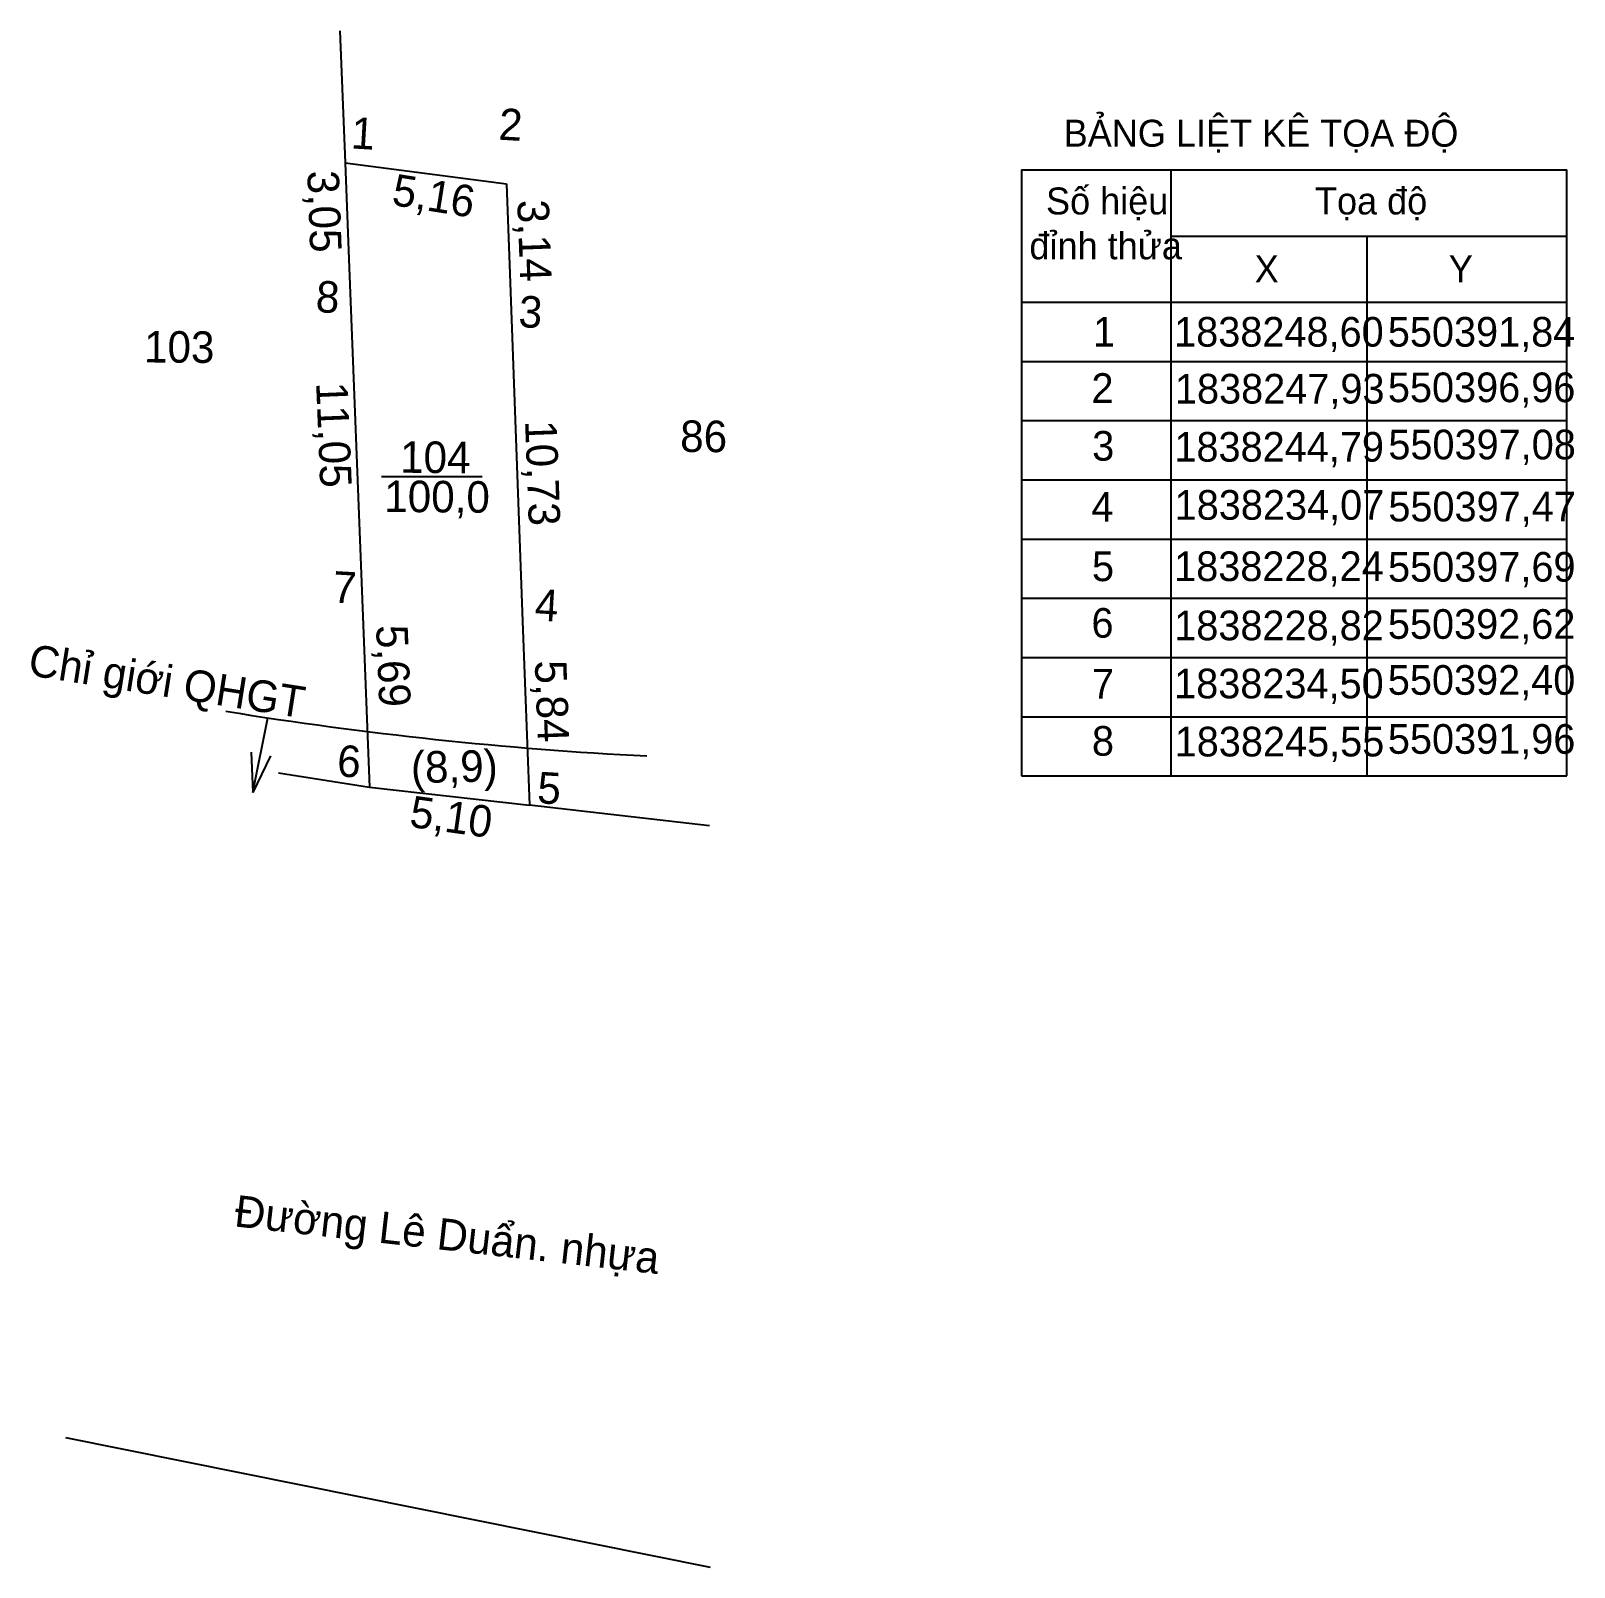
# Model space of a CAD drawing. Extents: x 550381.9 to 550430.8, y 1838204.1 to 1838252.8.
import ezdxf

# ---------------------------------------------------------------- set-up
doc = ezdxf.new("R2010")
doc.units = 0
doc.layers.add('Level 5', color=7, linetype='Continuous')

msp = doc.modelspace()

# ---------------------------------------------------------------- linework, layer by layer
at = {"layer": 'Level 5'}
for p, q in [((550413.285, 1838248.374), (550413.285, 1838229.169)), ((550413.285, 1838248.374), (550430.566, 1838248.374)), ((550418.019, 1838248.374), (550418.019, 1838229.169)), ((550430.566, 1838229.169), (550430.566, 1838248.374)), ((550418.019, 1838246.279), (550430.566, 1838246.279)), ((550424.231, 1838246.279), (550424.231, 1838229.169)), ((550413.285, 1838244.183), (550430.566, 1838244.183)), ((550413.285, 1838242.306), (550430.566, 1838242.306)), ((550413.285, 1838240.429), (550430.566, 1838240.429)), ((550392.996, 1838238.661), (550396.194, 1838238.661)), ((550413.285, 1838238.553), (550430.566, 1838238.553)), ((550413.285, 1838236.676), (550430.566, 1838236.676)), ((550413.285, 1838234.799), (550430.566, 1838234.799)), ((550413.285, 1838232.922), (550430.566, 1838232.922)), ((550388.925, 1838228.64), (550389.402, 1838231.01)), ((550413.285, 1838231.045), (550430.566, 1838231.045)), ((550388.865, 1838229.927), (550388.925, 1838228.64)), ((550389.478, 1838229.804), (550388.925, 1838228.64)), ((550389.736, 1838229.27), (550392.62, 1838228.818)), ((550413.285, 1838229.169), (550430.566, 1838229.169)), ((550403.39, 1838227.586), (550397.687, 1838228.239)), ((550382.98, 1838208.2), (550403.412, 1838204.095))]:
    msp.add_line(p, q, dxfattribs=at)
for points in [[(550391.68, 1838252.781), (550391.844, 1838248.599), (550391.964, 1838245.549), (550392.397, 1838234.5), (550392.62, 1838228.818)], [(550391.844, 1838248.599), (550396.964, 1838247.929)], [(550396.964, 1838247.929), (550397.08, 1838244.791), (550397.473, 1838234.073), (550397.687, 1838228.239)], [(550392.62, 1838228.818), (550397.687, 1838228.239)]]:
    msp.add_lwpolyline(points, dxfattribs=at)
msp.add_arc((550407.603, 1838351.645), 122, 260.78343, 267.08751, dxfattribs=at)

# ---------------------------------------------------------------- texts
for s, rotation, p in [('1', 356.6717, (550392.016, 1838249.057)), ('2', 356.6717, (550396.694, 1838249.334)), ('3,05', 272.1026, (550390.646, 1838248.341)), ('5,16', 350.9096, (550393.295, 1838247.269)), ('3,14', 272.1026, (550397.301, 1838247.415)), ('8', 356.6717, (550390.896, 1838243.872)), ('3', 356.6717, (550397.324, 1838243.398)), ('103', 359.5265, (550385.47, 1838242.274)), ('11,05', 272.3157, (550390.926, 1838241.631)), ('10,73', 272.1026, (550397.548, 1838240.422)), ('86', 359.5265, (550402.462, 1838239.439)), ('104', 359.5265, (550393.585, 1838238.778)), ('100,0', 359.5265, (550393.084, 1838237.535)), ('7', 356.6717, (550391.431, 1838234.666)), ('4', 356.6717, (550397.837, 1838234.101)), ('5,69', 272.3157, (550392.827, 1838233.937)), ('Chỉ giới QHGT', 351.0624, (550381.766, 1838232.366)), ('5,84', 272.1026, (550397.858, 1838232.817)), ('6', 356.6717, (550391.572, 1838229.157)), ('(8,9)', 1.1012, (550393.942, 1838228.943)), ('5', 356.6717, (550397.916, 1838228.307)), ('5,10', 352.0944, (550393.855, 1838227.56)), ('Đường Lê Duẩn. nhựa', 353.5796, (550388.307, 1838214.897))]:
    msp.add_text(s, height=1, rotation=rotation, dxfattribs=at).set_placement(p)
for s, height, p in [('BẢNG LIỆT KÊ TỌA ĐỘ', 0.85465, (550414.619, 1838249.11)), ('Số hiệu', 0.8546, (550414.06, 1838246.963)), ('Tọa độ ', 0.8546, (550422.584, 1838246.963)), ('đỉnh thửa', 0.8546, (550413.534, 1838245.542)), ('X', 0.855, (550420.672, 1838244.809)), ('Y', 0.855, (550426.825, 1838244.809)), ('1', 0.94, (550415.55, 1838242.774)), ('1838248,60', 0.9401, (550418.12, 1838242.774)), ('550391,84', 0.9401, (550424.892, 1838242.774)), ('2', 0.94, (550415.5, 1838240.992)), ('1838247,93', 0.9401, (550418.146, 1838240.97)), ('550396,96', 0.9401, (550424.894, 1838241.014)), ('3', 0.94, (550415.523, 1838239.161)), ('1838244,79', 0.9401, (550418.128, 1838239.129)), ('550397,08', 0.9401, (550424.909, 1838239.202)), ('4', 0.94, (550415.497, 1838237.232)), ('1838234,07', 0.9401, (550418.137, 1838237.288)), ('550397,47', 0.9401, (550424.909, 1838237.235)), ('5', 0.94, (550415.516, 1838235.343)), ('1838228,24', 0.9401, (550418.12, 1838235.344)), ('550397,69', 0.9401, (550424.899, 1838235.326)), ('6', 0.94, (550415.5, 1838233.55)), ('1838228,82', 0.9401, (550418.123, 1838233.469)), ('550392,62', 0.9401, (550424.894, 1838233.514)), ('7', 0.94, (550415.515, 1838231.622)), ('1838234,50', 0.9401, (550418.12, 1838231.628)), ('550392,40', 0.9401, (550424.892, 1838231.741)), ('550391,96', 0.9401, (550424.894, 1838229.871)), ('8', 0.94, (550415.515, 1838229.81)), ('1838245,55', 0.9401, (550418.138, 1838229.787))]:
    msp.add_text(s, height=height, dxfattribs=at).set_placement(p)

doc.saveas('drawing.dxf')
